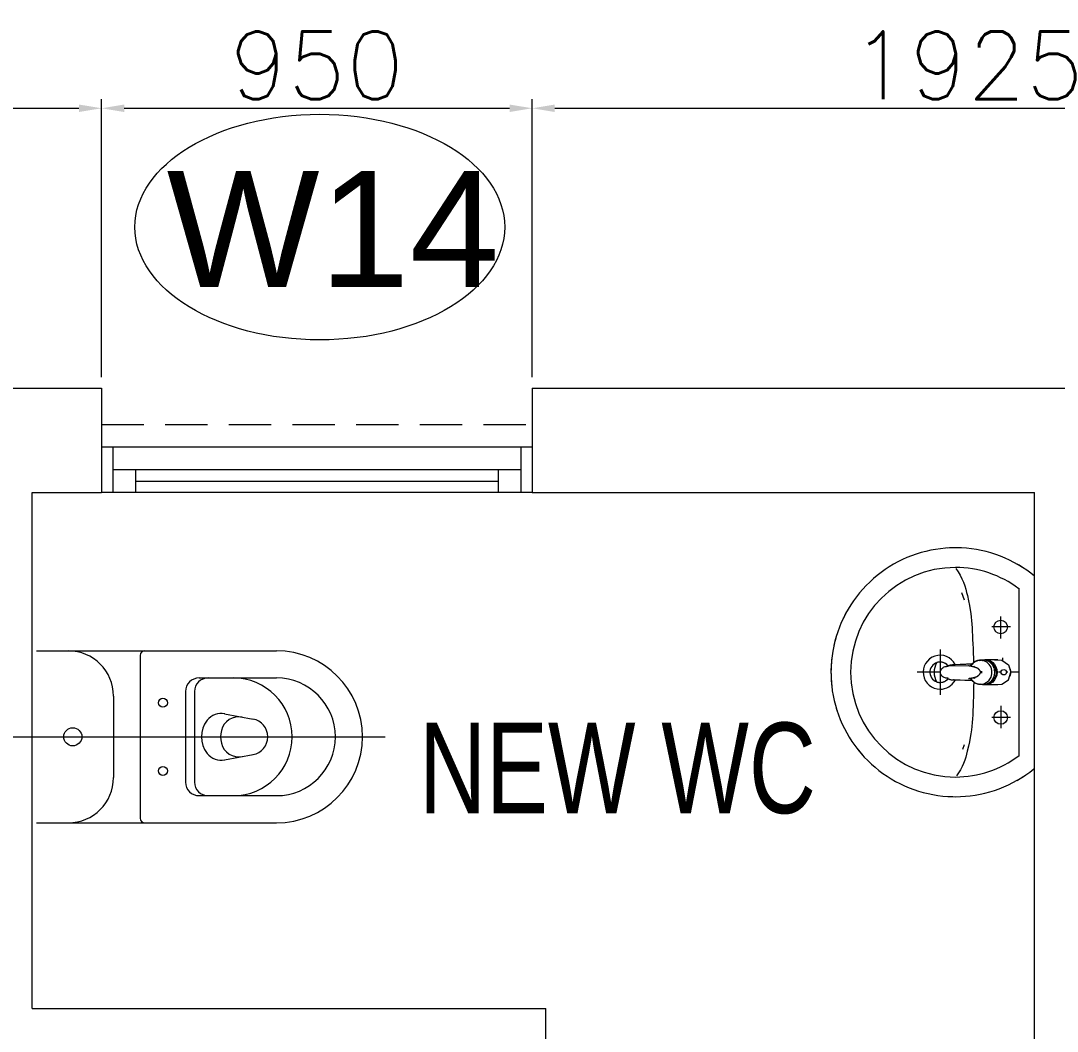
# Model space of a CAD drawing. Header units: millimetres. Extents: x -2143172 to 5255, y -610845 to 279739.
# Drawn here: x -1166169 to -1163879, y -574139 to -571906 of the extents above; entities that cross this region are included whole.
import ezdxf

# ---------------------------------------------------------------- set-up
doc = ezdxf.new("R2010")
doc.units = ezdxf.units.MM
doc.header["$LTSCALE"] = 30
doc.linetypes.add('HIDDEN2', pattern=[0.1875, 0.125, -0.0625])
doc.layers.get('0').update_dxf_attribs({"lineweight": 5})
doc.layers.get('Defpoints').update_dxf_attribs({"lineweight": 5})
for name, color, linetype, lineweight in [('72_EGR_BASE_TEXT', 7, 'Continuous', 5), ('Al Window tag', 5, 'Continuous', 5), ('Aluminum', 7, 'Continuous', 5), ('dims.', 152, 'Continuous', 5), ('LOADING', 163, 'Continuous', 5), ('P-SANR-FIXT', 6, 'Continuous', 18), ('P-SANR-FIXT-1', 6, 'Continuous', 13), ('Proj', 7, 'HIDDEN2', 5), ('SANIT', 250, 'Continuous', 5), ('Walls', 32, 'Continuous', 5)]:
    doc.layers.add(name, color=color, linetype=linetype, lineweight=lineweight)
doc.styles.add('SIMPLEX', font='SIMPLEX.shx', dxfattribs={"height": 150})
doc.styles.add('TTLB-A0-JeddahDP$0$swis721', font='swiss.ttf')
doc.styles.add('X3G_ENTITY_2587F5', font='swisscl.ttf', dxfattribs={"height": 200})
doc.dimstyles.new('Buk', dxfattribs={"dimtxt": 150, "dimasz": 50, "dimexe": 20, "dimexo": 25, "dimgap": 20, "dimtad": 1, "dimdec": 0, "dimrnd": 5, "dimdsep": 46, "dimtxsty": 'SIMPLEX', "dimcen": 0, "dimdle": 20, "dimclrd": 256, "dimclre": 256, "dimclrt": 256, "dimadec": 0, "dimazin": 0, "dimtfac": 0.0075, "dimtdec": 0, "dimtmove": 1, "dimatfit": 2, "dimldrblk": 'ARCHTICK', "dimfxl": 1, "dimtolj": 1, "dimtzin": 0, "dimlwd": -1, "dimlwe": -1, "dimarcsym": 0})

# ---------------------------------------------------------------- blocks, each defined once
blk = doc.blocks.new('*D226')
at = {"layer": 'Defpoints', "color": 0, "transparency": 16777216}
for p in [(-1165990.5, -572099.3), (-1165990.5, -572718.1), (-1167914, -572848.1)]:
    blk.add_point(p, dxfattribs=at)
at = {"layer": 'dims.', "linetype": 'Continuous', "transparency": 16777216}
for p, q in [((-1167914, -572823.1), (-1167914, -572079.3)), ((-1165990.5, -572693.1), (-1165990.5, -572079.3))]:
    blk.add_line(p, q, dxfattribs=at)
at = {"layer": 'dims.', "transparency": 16777216}
blk.add_line((-1167864, -572099.3), (-1166040.5, -572099.3), dxfattribs=at)
for points in [[(-1167864, -572091), (-1167864, -572107.6), (-1167914, -572099.3)], [(-1166040.5, -572091), (-1166040.5, -572107.6), (-1165990.5, -572099.3)]]:
    blk.add_solid(points, dxfattribs=at)
at = {"layer": 'dims.', "transparency": 16777216, "insert": (-1166952.3, -572004.3), "char_height": 150, "attachment_point": 5, "style": 'SIMPLEX'}
blk.add_mtext('\\A1;1925', dxfattribs=at)
blk = doc.blocks.new('_ArchTick')
at = {"color": 0, "linetype": 'ByBlock', "const_width": 0.15}
blk.add_lwpolyline([(-0.5, -0.5), (0.5, 0.5)], dxfattribs=at)
blk = doc.blocks.new('*D227')
at = {"layer": 'Defpoints', "color": 0, "transparency": 16777216}
for p in [(-1165039.1, -572099.3), (-1165990.5, -572718.1), (-1165039.1, -572718.1)]:
    blk.add_point(p, dxfattribs=at)
at = {"layer": 'dims.', "linetype": 'Continuous', "transparency": 16777216}
for p, q in [((-1165990.5, -572693.1), (-1165990.5, -572079.3)), ((-1165039.1, -572693.1), (-1165039.1, -572079.3))]:
    blk.add_line(p, q, dxfattribs=at)
at = {"layer": 'dims.', "transparency": 16777216}
blk.add_line((-1165940.5, -572099.3), (-1165089.1, -572099.3), dxfattribs=at)
for points in [[(-1165940.5, -572091), (-1165940.5, -572107.6), (-1165990.5, -572099.3)], [(-1165089.1, -572091), (-1165089.1, -572107.6), (-1165039.1, -572099.3)]]:
    blk.add_solid(points, dxfattribs=at)
at = {"layer": 'dims.', "transparency": 16777216, "insert": (-1165514.8, -572004.3), "char_height": 150, "attachment_point": 5, "style": 'SIMPLEX'}
blk.add_mtext('\\A1;950', dxfattribs=at)
blk = doc.blocks.new('*D228')
at = {"layer": 'Defpoints', "color": 0, "transparency": 16777216}
for p in [(-1163115.6, -572099.3), (-1165039.1, -572718.1), (-1163115.6, -572718.1)]:
    blk.add_point(p, dxfattribs=at)
at = {"layer": 'dims.', "linetype": 'Continuous', "transparency": 16777216}
for p, q in [((-1165039.1, -572693.1), (-1165039.1, -572079.3)), ((-1163115.6, -572693.1), (-1163115.6, -572079.3))]:
    blk.add_line(p, q, dxfattribs=at)
at = {"layer": 'dims.', "transparency": 16777216}
blk.add_line((-1164989.1, -572099.3), (-1163165.6, -572099.3), dxfattribs=at)
for points in [[(-1164989.1, -572091), (-1164989.1, -572107.6), (-1165039.1, -572099.3)], [(-1163165.6, -572091), (-1163165.6, -572107.6), (-1163115.6, -572099.3)]]:
    blk.add_solid(points, dxfattribs=at)
at = {"layer": 'dims.', "transparency": 16777216, "insert": (-1164077.4, -572004.3), "char_height": 150, "attachment_point": 5, "style": 'SIMPLEX'}
blk.add_mtext('\\A1;1925', dxfattribs=at)
blk = doc.blocks.new('A$C0C3303C6')
at = {"layer": 'Al Window tag'}
blk.add_ellipse((6.5, 436.3), major_axis=(408.6, 0), ratio=0.610025, dxfattribs=at)
at = {"layer": 'Al Window tag', "insert": (-331.7, 560.1, 0), "char_height": 256, "attachment_point": 1, "style": 'TTLB-A0-JeddahDP$0$swis721'}
blk.add_mtext_dynamic_manual_height_columns('W14', width=1569.457, gutter_width=9406.5, heights=[480.3], dxfattribs=at)
blk = doc.blocks.new('FP_138-161_A_00_GFL_-0_080_Einreichung_Grundrisse_100')
at = {"layer": 'P-SANR-FIXT'}
blk.add_line((-0.0044, -0.0019), (-0.0045, -0.0021), dxfattribs=at)
at = {"layer": 'P-SANR-FIXT', "flags": 128}
blk.add_lwpolyline([(-0.0057, -0.0037), (-0.0058, -0.0039), (-0.006, -0.004)], dxfattribs=at)
blk = doc.blocks.new('FP_139-161_A_00_GFL_-0_080_Einreichung_Grundrisse_100')
at = {"layer": 'P-SANR-FIXT'}
blk.add_line((0.0045, -0.0022), (0.0044, -0.002), dxfattribs=at)
at = {"layer": 'P-SANR-FIXT', "flags": 128}
blk.add_lwpolyline([(0.006, -0.004), (0.0059, -0.0039), (0.0057, -0.0038)], dxfattribs=at)
blk = doc.blocks.new('IS_Ceraplus_B8204_BIM_BG _1_ - B8204AA - CERAPLUS single lever basin mixer with pop-up waste-V137-161_A_00_GFL_-0_080_Einreichung_Grundrisse_100')
at = {"layer": 'P-SANR-FIXT-1'}
h = blk.add_hatch(dxfattribs=at)
h.set_pattern_fill('FP_26', color=256, style=0, pattern_type=2)
h.set_pattern_definition([(225, (0.009, 0), (0.010607, -0.010607), []), (315, (0.009, 0), (0.010607, 0.010607), [])])
h.paths.add_polyline_path([(0.0056, -0.002), (0.0058, -0.0024), (0.0058, -0.0021)])
h.paths.add_polyline_path([(0.007, -0.0039), (0.0088, -0.0045), (0.0084, -0.0043)])
at = {"layer": 'LOADING'}
for p, q in [((-0.028, 0), (-0.028, -0.0281)), ((0.028, -0.0281), (0.028, 0)), ((-0.0274, -0.0337), (-0.0271, -0.0392)), ((-0.0262, -0.0282), (-0.0263, -0.0287)), ((0.0263, -0.0287), (0.0262, -0.0282)), ((0.0262, -0.0293), (0.0263, -0.0287)), ((0.0271, -0.0392), (0.0274, -0.0337)), ((-0.0137, -0.0512), (-0.0129, -0.0517)), ((0.0124, -0.052), (0.0133, -0.0515)), ((0.014, -0.0647), (0.0133, -0.1077)), ((0.0185, -0.0618), (0.019, -0.0539)), ((0.019, -0.0539), (0.0188, -0.0561))]:
    blk.add_line(p, q, dxfattribs=at)
at = {"layer": 'LOADING', "flags": 128}
for points in [[(-0.0272, -0.0069), (-0.0266, 0.009), (-0.0165, 0.0236), (0, 0.0291)], [(0.0272, -0.0069), (0.0266, 0.009), (0.0165, 0.0236), (0, 0.0291)], [(-0.0176, -0.0568), (-0.0224, -0.0513), (-0.0254, -0.0448), (-0.0264, -0.0376), (-0.0253, -0.0305), (-0.0222, -0.024), (-0.0172, -0.0186), (-0.0109, -0.0147), (-0.0037, -0.0127), (0.0037, -0.0127), (0.0109, -0.0147), (0.0172, -0.0186), (0.0222, -0.024), (0.0253, -0.0305), (0.0264, -0.0376), (0.0254, -0.0448), (0.0224, -0.0513), (0.0176, -0.0568)], [(-0.0271, -0.0393), (-0.027, -0.0403), (-0.0269, -0.0414), (-0.0267, -0.0424), (-0.0265, -0.0434), (-0.0262, -0.0444), (-0.0259, -0.0454), (-0.0255, -0.0464), (-0.0252, -0.0474), (-0.0247, -0.0484), (-0.0243, -0.0493), (-0.0238, -0.0502), (-0.0232, -0.0511), (-0.0226, -0.052), (-0.022, -0.0529), (-0.0214, -0.0537), (-0.0207, -0.0545), (-0.0199, -0.0553), (-0.0192, -0.0561), (-0.0184, -0.0568), (-0.0176, -0.0575), (-0.0173, -0.0577)], [(0.0173, -0.0577), (0.0181, -0.057), (0.0189, -0.0563), (0.0197, -0.0556), (0.0204, -0.0548), (0.0211, -0.054), (0.0218, -0.0532), (0.0224, -0.0523), (0.023, -0.0514), (0.0236, -0.0505), (0.0241, -0.0496), (0.0246, -0.0487), (0.025, -0.0477), (0.0254, -0.0467), (0.0258, -0.0458), (0.0261, -0.0448), (0.0264, -0.0437), (0.0266, -0.0427), (0.0268, -0.0417), (0.027, -0.0407), (0.0271, -0.0396), (0.0271, -0.0393)], [(-0.019, -0.0539), (-0.0185, -0.0615), (-0.0185, -0.0618)], [(-0.0162, -0.0579), (-0.0156, -0.058), (-0.0151, -0.0581), (-0.0146, -0.0583), (-0.0142, -0.0586), (-0.0139, -0.0588), (-0.0138, -0.0591)], [(-0.0138, -0.0591), (-0.0139, -0.0612), (-0.014, -0.0633)], [(0.0138, -0.0591), (0.0139, -0.0588), (0.0142, -0.0586), (0.0146, -0.0583), (0.0151, -0.0581), (0.0156, -0.058), (0.0162, -0.0579)], [(0.014, -0.0633), (0.0139, -0.0612), (0.0138, -0.0591)], [(0.0171, -0.0578), (0.0174, -0.0575), (0.0176, -0.0568)], [(0.0184, -0.0651), (0.0184, -0.0652), (0.0184, -0.0652), (0.0184, -0.0652), (0.0184, -0.0654), (0.0184, -0.0655)], [(-0.0181, -0.0728), (-0.0177, -0.083), (-0.0172, -0.0938)], [(0.0172, -0.0938), (0.0177, -0.083), (0.0181, -0.0728)], [(-0.0129, -0.1142), (-0.0124, -0.1161), (-0.0118, -0.1179), (-0.0109, -0.1197), (-0.0098, -0.1214), (-0.0084, -0.123), (-0.0067, -0.1244), (-0.0047, -0.1255), (-0.0025, -0.1263), (0, -0.1266)], [(0, -0.1266), (0.0025, -0.1263), (0.0047, -0.1255), (0.0067, -0.1244), (0.0084, -0.123), (0.0098, -0.1214), (0.0109, -0.1197), (0.0118, -0.1179), (0.0124, -0.1161), (0.0129, -0.1142)]]:
    blk.add_lwpolyline(points, dxfattribs=at)
at = {"layer": 'LOADING'}
for centre, radius, start, end in [((0, 0.0135), 0.00603, 0, 180), ((0, 0.0135), 0.00603, 180, 0), ((-0.009, 0), 0.005, 300, 315), ((0.009, 0), 0.005, 225, 240)]:
    blk.add_arc(centre, radius, start, end, dxfattribs=at)
for centre, major_axis, start_param, end_param in [((0, -0.0281), (-0.028, 0), 4.712389, 6.47291), ((0, -0.0287), (0.0267, 0), 1.570796, 3.036556), ((0, -0.0287), (0.0263, 0), 2.625648, 2.791756), ((0, -0.0287), (-0.0263, 0), 4.712389, 5.759587), ((0, -0.0281), (0.028, 0), 6.093357, 7.853982), ((0, -0.0287), (0.0267, 0), 0.105099, 1.570796), ((0, -0.0287), (0.0262, 0), 0.523599, 1.570796), ((0, -0.0287), (0.0262, 0), 0.349919, 0.515945), ((0, -0.0321), (0.0275, 0), 3.141823, 3.202701), ((0, -0.0321), (0.0275, 0), 3.239313, 3.439417), ((0, -0.0281), (0.028, 0), 3.371221, 3.483334), ((0, -0.0287), (0.0267, 0), 6.059374, 6.108652), ((0, -0.0321), (0.0275, 0), 5.985527, 6.185455), ((0, -0.0281), (0.028, 0), 5.94107, 6.05344), ((0, -0.0321), (0.0275, 0), 6.222066, 6.282955), ((0, -0.0312), (0.0248, 0), 4.111947, 4.191073), ((0, -0.0281), (0.028, 0), 4.202431, 4.259552), ((0, -0.0287), (0.0263, 0), 4.169225, 4.2325), ((0, -0.0281), (0.028, 0), 5.172057, 5.222265)]:
    blk.add_ellipse(centre, major_axis=major_axis, ratio=0.961262, start_param=start_param, end_param=end_param, dxfattribs=at)
for points, knots in [([(-0.0215, -0.0162), (-0.0216, -0.0163), (-0.0219, -0.0167), (-0.0227, -0.0177), (-0.0238, -0.0192), (-0.0249, -0.0211), (-0.0258, -0.0231), (-0.0266, -0.0253), (-0.0273, -0.0282), (-0.0275, -0.0305), (-0.0275, -0.0321)], [0.7859035, 0.7859035, 0.7859035, 0.7859035, 0.7916667, 0.8055556, 0.8333333, 0.8611111, 0.8888889, 0.9166667, 0.9444444, 1, 1, 1, 1]), ([(0.021, -0.0157), (0.0208, -0.0154), (0.0203, -0.0149), (0.0192, -0.0139), (0.0177, -0.0127), (0.0161, -0.0117), (0.0148, -0.0109), (0.0138, -0.0104), (0.0127, -0.0099), (0.0113, -0.0093), (0.0087, -0.0084), (0.0048, -0.0075), (0, -0.0071), (-0.0048, -0.0075), (-0.0087, -0.0084), (-0.0113, -0.0093), (-0.0127, -0.0099), (-0.0138, -0.0104), (-0.0148, -0.0109), (-0.0161, -0.0117), (-0.0177, -0.0127), (-0.0191, -0.0139), (-0.0202, -0.0149), (-0.0208, -0.0154), (-0.021, -0.0157)], [0.2222222, 0.2222222, 0.2222222, 0.2222222, 0.2361111, 0.25, 0.2777778, 0.3055556, 0.3194444, 0.3333333, 0.3472222, 0.3611111, 0.3888889, 0.4444444, 0.5, 0.5555556, 0.6111111, 0.6388889, 0.6527778, 0.6666667, 0.6805556, 0.6944444, 0.7222222, 0.75, 0.7638889, 0.7777778, 0.7777778, 0.7777778, 0.7777778]), ([(0.0275, -0.0321), (0.0275, -0.0305), (0.0273, -0.0282), (0.0266, -0.0253), (0.0258, -0.0231), (0.0249, -0.0211), (0.0238, -0.0192), (0.0227, -0.0177), (0.0219, -0.0167), (0.0216, -0.0163), (0.0215, -0.0162)], [0, 0, 0, 0, 0.0555556, 0.0833333, 0.1111111, 0.1388889, 0.1666667, 0.1944444, 0.2083333, 0.2142181, 0.2142181, 0.2142181, 0.2142181]), ([(0, -0.0378), (-0.0005, -0.038), (-0.0012, -0.0384), (-0.0021, -0.0389), (-0.0028, -0.0393), (-0.0035, -0.0397), (-0.0042, -0.04), (-0.0049, -0.0405), (-0.0055, -0.0409), (-0.0061, -0.0414), (-0.0067, -0.0419), (-0.0072, -0.0424), (-0.0078, -0.0429), (-0.0083, -0.0435), (-0.0088, -0.0441), (-0.0092, -0.0446), (-0.0096, -0.0452), (-0.01, -0.0459), (-0.0103, -0.0466), (-0.0105, -0.0472), (-0.0107, -0.0477), (-0.0108, -0.0481), (-0.0109, -0.0484), (-0.0111, -0.0489), (-0.0114, -0.0497), (-0.0118, -0.0509), (-0.0122, -0.0521), (-0.0124, -0.053), (-0.0126, -0.0537), (-0.0128, -0.0544), (-0.0129, -0.0552), (-0.0131, -0.0559), (-0.0132, -0.0566), (-0.0134, -0.0572), (-0.0136, -0.0581), (-0.0137, -0.0587), (-0.0138, -0.0591)], [0, 0, 0, 0, 0.055556, 0.083333, 0.111111, 0.138889, 0.166667, 0.194444, 0.222222, 0.25, 0.277778, 0.305556, 0.333333, 0.361111, 0.388889, 0.416667, 0.444444, 0.472222, 0.5, 0.527778, 0.541667, 0.555556, 0.569444, 0.583333, 0.611111, 0.666667, 0.722222, 0.75, 0.777778, 0.805556, 0.833333, 0.861111, 0.888889, 0.916667, 0.944444, 1, 1, 1, 1]), ([(0, -0.0357), (-0.0006, -0.0357), (-0.0013, -0.0357), (-0.002, -0.0357), (-0.0022, -0.0357)], [0, 0, 0, 0, 0.1, 0.1298359, 0.1298359, 0.1298359, 0.1298359]), ([(0.0022, -0.0357), (0.002, -0.0357), (0.0013, -0.0357), (0.0006, -0.0357), (0, -0.0357)], [0.8701578, 0.8701578, 0.8701578, 0.8701578, 0.9, 1, 1, 1, 1]), ([(0.0138, -0.0591), (0.0137, -0.0587), (0.0136, -0.0581), (0.0134, -0.0572), (0.0132, -0.0566), (0.0131, -0.0559), (0.0129, -0.0552), (0.0128, -0.0544), (0.0126, -0.0537), (0.0124, -0.053), (0.0122, -0.0521), (0.0118, -0.0509), (0.0114, -0.0497), (0.0111, -0.0489), (0.0109, -0.0484), (0.0108, -0.0481), (0.0107, -0.0477), (0.0105, -0.0472), (0.0103, -0.0466), (0.01, -0.0459), (0.0096, -0.0452), (0.0092, -0.0446), (0.0088, -0.0441), (0.0083, -0.0435), (0.0078, -0.0429), (0.0072, -0.0424), (0.0067, -0.0419), (0.0061, -0.0414), (0.0055, -0.0409), (0.0049, -0.0405), (0.0042, -0.04), (0.0035, -0.0397), (0.0028, -0.0393), (0.0021, -0.0389), (0.0012, -0.0384), (0.0005, -0.038), (0, -0.0378)], [0, 0, 0, 0, 0.055556, 0.083333, 0.111111, 0.138889, 0.166667, 0.194444, 0.222222, 0.25, 0.277778, 0.333333, 0.388889, 0.416667, 0.430556, 0.444444, 0.458333, 0.472222, 0.5, 0.527778, 0.555556, 0.583333, 0.611111, 0.638889, 0.666667, 0.694444, 0.722222, 0.75, 0.777778, 0.805556, 0.833333, 0.861111, 0.888889, 0.916667, 0.944444, 1, 1, 1, 1]), ([(-0.0188, -0.0538), (-0.0188, -0.0547), (-0.0186, -0.0582), (-0.0185, -0.0619), (-0.0184, -0.0646)], [0.6724021, 0.6724021, 0.6724021, 0.6724021, 0.75, 1, 1, 1, 1]), ([(-0.0162, -0.0579), (-0.0162, -0.0578), (-0.0163, -0.0578), (-0.0165, -0.0577), (-0.0166, -0.0575), (-0.0167, -0.0574), (-0.0169, -0.0573), (-0.017, -0.0572), (-0.0172, -0.0571), (-0.0173, -0.057), (-0.0175, -0.0569), (-0.0176, -0.0568)], [0, 0, 0, 0, 0.1, 0.2, 0.3, 0.4, 0.5, 0.6, 0.7, 0.8, 1, 1, 1, 1]), ([(-0.0148, -0.0587), (-0.015, -0.0586), (-0.0159, -0.0583), (-0.0167, -0.058), (-0.0172, -0.0578)], [0.8, 0.8, 0.8, 0.8, 0.85, 1, 1, 1, 1]), ([(0.0141, -0.0613), (0.0141, -0.0611), (0.0143, -0.0608), (0.0145, -0.0604), (0.0148, -0.06), (0.0151, -0.0596), (0.0153, -0.0594), (0.0155, -0.0592), (0.0156, -0.059), (0.0158, -0.0588), (0.016, -0.0587), (0.0163, -0.0585), (0.0165, -0.0583), (0.0166, -0.0582)], [0.3333333, 0.3333333, 0.3333333, 0.3333333, 0.4166667, 0.5, 0.5833333, 0.6666667, 0.7083333, 0.75, 0.7916667, 0.8333333, 0.875, 0.9166667, 1, 1, 1, 1]), ([(0.0176, -0.0568), (0.0175, -0.0569), (0.0173, -0.057), (0.0172, -0.0571), (0.017, -0.0572), (0.0169, -0.0573), (0.0167, -0.0574), (0.0166, -0.0575), (0.0165, -0.0577), (0.0163, -0.0578), (0.0162, -0.0578), (0.0162, -0.0579)], [0, 0, 0, 0, 0.2, 0.3, 0.4, 0.5, 0.6, 0.7, 0.8, 0.9, 1, 1, 1, 1]), ([(0.0184, -0.0646), (0.0185, -0.0619), (0.0186, -0.0582), (0.0188, -0.0547), (0.0188, -0.0538)], [0, 0, 0, 0, 0.25, 0.3275586, 0.3275586, 0.3275586, 0.3275586]), ([(-0.0131, -0.1116), (-0.0132, -0.1115), (-0.0135, -0.1109), (-0.0141, -0.1099), (-0.0147, -0.1086), (-0.0153, -0.1072), (-0.0159, -0.1053), (-0.0167, -0.1021), (-0.0171, -0.0992), (-0.0171, -0.0973)], [0.4856715, 0.4856715, 0.4856715, 0.4856715, 0.5, 0.55, 0.6, 0.65, 0.7, 0.8, 1, 1, 1, 1]), ([(-0.0132, -0.1091), (-0.0132, -0.1096), (-0.0132, -0.1103), (-0.0132, -0.1111), (-0.0132, -0.1115), (-0.0132, -0.1118), (-0.0131, -0.1122), (-0.0131, -0.1125), (-0.0131, -0.1128), (-0.0131, -0.1131), (-0.013, -0.1134), (-0.013, -0.1138), (-0.0129, -0.1141), (-0.0129, -0.1142)], [0.2, 0.2, 0.2, 0.2, 0.4, 0.5, 0.55, 0.6, 0.65, 0.7, 0.75, 0.8, 0.85, 0.9, 1, 1, 1, 1]), ([(0.0129, -0.1142), (0.0129, -0.1141), (0.013, -0.1138), (0.013, -0.1134), (0.0131, -0.1131), (0.0131, -0.1128), (0.0131, -0.1125), (0.0131, -0.1122), (0.0132, -0.1118), (0.0132, -0.1115), (0.0132, -0.1111), (0.0132, -0.1103), (0.0132, -0.1096), (0.0132, -0.1091)], [0, 0, 0, 0, 0.1, 0.15, 0.2, 0.25, 0.3, 0.35, 0.4, 0.45, 0.5, 0.6, 0.8, 0.8, 0.8, 0.8]), ([(0.0131, -0.1116), (0.0133, -0.1113), (0.0137, -0.1106), (0.0142, -0.1096), (0.0147, -0.1084), (0.0153, -0.1072), (0.0159, -0.1053), (0.0167, -0.1021), (0.0171, -0.0992), (0.0171, -0.0973)], [-0.5143371, -0.5143371, -0.5143371, -0.5143371, -0.475, -0.4375, -0.4, -0.35, -0.3, -0.2, 0, 0, 0, 0])]:
    blk.add_open_spline(points, degree=3, knots=knots, dxfattribs=at)
for points in [[(-0.0184, -0.0646), (-0.0183, -0.0659), (-0.0182, -0.0684), (-0.0181, -0.0709), (-0.0181, -0.0721)], [(-0.0172, -0.0578), (-0.0171, -0.0578), (-0.0169, -0.058), (-0.0167, -0.0581), (-0.0166, -0.0582)], [(-0.0162, -0.0579), (-0.0162, -0.0579), (-0.0164, -0.0581), (-0.0165, -0.0582), (-0.0166, -0.0583), (-0.0166, -0.0582), (-0.0166, -0.0582)], [(-0.0166, -0.0582), (-0.0163, -0.0585), (-0.0156, -0.059), (-0.0148, -0.0599), (-0.0142, -0.0609), (-0.0139, -0.0617), (-0.0138, -0.0621)], [(-0.014, -0.0633), (-0.014, -0.0633), (-0.014, -0.0633), (-0.014, -0.0633)], [(-0.014, -0.0646), (-0.014, -0.0644), (-0.014, -0.064), (-0.014, -0.0635), (-0.014, -0.0633)], [(0.014, -0.0633), (0.014, -0.0633), (0.014, -0.0633), (0.014, -0.0633)], [(0.014, -0.0633), (0.014, -0.0635), (0.014, -0.064), (0.014, -0.0644), (0.014, -0.0647)], [(0.0172, -0.0578), (0.0168, -0.0579), (0.0158, -0.0583), (0.0147, -0.0587), (0.0141, -0.059)], [(0.0166, -0.0582), (0.0166, -0.0582), (0.0166, -0.0583), (0.0165, -0.0582), (0.0164, -0.0581), (0.0162, -0.0579), (0.0162, -0.0579)], [(0.0166, -0.0582), (0.0167, -0.0582), (0.0168, -0.0581), (0.0169, -0.058), (0.0169, -0.058)], [(0.0169, -0.058), (0.017, -0.0579), (0.0171, -0.0579), (0.0171, -0.0578)], [(0.0181, -0.0721), (0.0181, -0.0709), (0.0182, -0.0684), (0.0183, -0.0659), (0.0184, -0.0646)], [(-0.0172, -0.0938), (-0.0172, -0.0944), (-0.0172, -0.0956), (-0.0171, -0.0967), (-0.0171, -0.0973)], [(0.0171, -0.0973), (0.0171, -0.0967), (0.0172, -0.0956), (0.0172, -0.0944), (0.0172, -0.0938)]]:
    blk.add_open_spline(points, degree=3, dxfattribs=at)
for name in ['FP_138-161_A_00_GFL_-0_080_Einreichung_Grundrisse_100', 'FP_139-161_A_00_GFL_-0_080_Einreichung_Grundrisse_100']:
    blk.add_blockref(name, (0, 0), dxfattribs=at)

msp = doc.modelspace()

# ---------------------------------------------------------------- linework, layer by layer
at = {"layer": 'Aluminum'}
for p, q in [((-1165039.1, -572848.1, 0.1), (-1165990.5, -572848.1, 0.1)), ((-1165965.5, -572848.1, 0.1), (-1165965.5, -572948.1, 0.1)), ((-1165064.1, -572848.1, 0.1), (-1165064.1, -572948.1, 0.1)), ((-1165064.1, -572898.1, 0.1), (-1165965.5, -572898.1, 0.1)), ((-1165915.5, -572898.1, 0.1), (-1165915.5, -572948.1, 0.1)), ((-1165114.1, -572898.1, 0.1), (-1165114.1, -572948.1, 0.1)), ((-1165915.5, -572923.1, 0.1), (-1165114.1, -572923.1, 0.1)), ((-1165039.1, -572948.1, 0.1), (-1165990.5, -572948.1, 0.1))]:
    msp.add_line(p, q, dxfattribs=at)
at = {"layer": 'LOADING'}
for p, q in [((-1163929, -573552.8, 0.1), (-1163929, -573137.9, 0.1)), ((-1164090.3, -573169.1, 0.1), (-1164084.8, -573185.6, 0.1)), ((-1163964.1, -573159.8, 0.1), (-1163964.1, -573530.9, 0.1)), ((-1164004, -573271, 0.1), (-1164004, -573222, 0.1)), ((-1163982, -573245.4, 0.1), (-1164023.8, -573245.4, 0.1)), ((-1164137.9, -573295.4, 0.1), (-1164137.9, -573395.4, 0.1)), ((-1163999, -573319.5, 0.1), (-1163999, -573313.9, 0.1)), ((-1164137.2, -573345.4, 0.1), (-1164188.9, -573345.4, 0.1)), ((-1164011.8, -573345.4, 0.1), (-1164014.1, -573345.4, 0.1)), ((-1164003.1, -573345.4, 0.1), (-1164008.6, -573345.4, 0.1)), ((-1163988.5, -573345.4, 0.1), (-1163991.2, -573345.4, 0.1)), ((-1163964.1, -573345.4, 0.1), (-1163981.7, -573345.4, 0.1)), ((-1163999, -573371.3, 0.1), (-1163999, -573370.2, 0.1)), ((-1164004, -573419.8, 0.1), (-1164004, -573468.8, 0.1)), ((-1163982, -573445.4, 0.1), (-1164023.8, -573445.4, 0.1)), ((-1164085, -573505.8, 0.1), (-1164088.4, -573516.1, 0.1))]:
    msp.add_line(p, q, dxfattribs=at)
at = {"layer": 'LOADING', "elevation": 0.1, "flags": 128}
for points in [[(-1164104, -573070.4), (-1164115, -573070.6), (-1164126, -573071.3), (-1164137, -573072.4), (-1164147.8, -573073.9), (-1164158.7, -573075.9), (-1164169.4, -573078.3), (-1164180, -573081.1), (-1164190.5, -573084.3), (-1164200.9, -573088), (-1164211.1, -573092.1), (-1164221.2, -573096.6), (-1164231, -573101.5), (-1164240.7, -573106.7), (-1164250.1, -573112.4), (-1164259.3, -573118.4), (-1164268.3, -573124.8), (-1164276.9, -573131.6), (-1164285.4, -573138.6), (-1164293.5, -573146.1), (-1164301.3, -573153.8), (-1164308.8, -573161.8), (-1164316, -573170.2), (-1164322.8, -573178.8), (-1164329.3, -573187.7), (-1164335.4, -573196.8), (-1164341.2, -573206.2), (-1164346.6, -573215.8), (-1164351.6, -573225.6), (-1164356.2, -573235.6), (-1164360.3, -573245.7), (-1164364.1, -573256.1), (-1164367.5, -573266.5), (-1164370.4, -573277.1), (-1164372.9, -573287.8), (-1164375, -573298.6), (-1164376.7, -573309.5), (-1164377.9, -573320.4), (-1164378.7, -573331.4), (-1164379, -573342.4), (-1164378.9, -573353.4), (-1164378.4, -573364.4), (-1164377.4, -573375.4), (-1164376, -573386.3), (-1164374.1, -573397.1), (-1164371.8, -573407.9), (-1164369.1, -573418.5), (-1164366, -573429.1), (-1164362.4, -573439.5), (-1164358.5, -573449.7), (-1164354.1, -573459.8), (-1164349.3, -573469.7), (-1164344.1, -573479.4), (-1164338.6, -573488.9), (-1164332.7, -573498.2), (-1164326.4, -573507.2), (-1164319.7, -573516), (-1164312.7, -573524.5), (-1164305.4, -573532.7), (-1164297.7, -573540.6), (-1164289.8, -573548.2), (-1164281.5, -573555.4), (-1164273, -573562.4), (-1164264.2, -573568.9), (-1164255.1, -573575.2), (-1164245.8, -573581), (-1164236.3, -573586.5), (-1164226.5, -573591.6), (-1164216.6, -573596.3), (-1164206.4, -573600.6), (-1164196.2, -573604.5), (-1164185.7, -573608), (-1164175.2, -573611), (-1164164.5, -573613.7), (-1164153.7, -573615.9), (-1164142.8, -573617.6), (-1164131.9, -573619), (-1164121, -573619.9), (-1164110, -573620.3), (-1164104, -573620.4)], [(-1163929, -573133.3), (-1163937.7, -573126.4), (-1163946.5, -573119.9), (-1163955.7, -573113.8), (-1163965.1, -573108.1), (-1163974.7, -573102.7), (-1163984.5, -573097.7), (-1163994.5, -573093.2), (-1164004.6, -573089), (-1164015, -573085.2), (-1164025.5, -573081.8), (-1164036.1, -573078.9), (-1164046.8, -573076.4), (-1164057.6, -573074.3), (-1164068.4, -573072.7), (-1164079.4, -573071.5), (-1164090.3, -573070.7), (-1164101.3, -573070.4), (-1164104, -573070.4)], [(-1164104, -573620.4), (-1164093, -573620.2), (-1164082.1, -573619.5), (-1164071.1, -573618.4), (-1164060.2, -573616.9), (-1164049.4, -573614.9), (-1164038.7, -573612.5), (-1164028, -573609.7), (-1164017.5, -573606.4), (-1164007.2, -573602.8), (-1163996.9, -573598.7), (-1163986.9, -573594.2), (-1163977, -573589.3), (-1163967.4, -573584), (-1163958, -573578.4), (-1163948.8, -573572.4), (-1163939.8, -573566), (-1163931.1, -573559.2), (-1163929, -573557.5)]]:
    msp.add_lwpolyline(points, dxfattribs=at)
at = {"layer": 'LOADING'}
for centre in [(-1164004, -573245.4, 0.1), (-1164004, -573445.4, 0.1)]:
    msp.add_circle(centre, 15, dxfattribs=at)
for centre, radius, start, end in [((-1164104, -573345.4, 0.1), 275, 90, 93.6225), ((-1164104, -573345.4, 0.1), 231.5, 90, 270), ((-1164104, -573345.4, 0.1), 231.5, 52.8209, 90), ((-1164104, -573345.4, 0.1), 275, 55.9324, 60.3591), ((-1164104, -573345.4, 0.1), 275, 150, 155.6589), ((-1164104, -573345.4, 0.1), 275, 162, 167.5535), ((-1164104, -573345.4, 0.1), 275, 174, 186), ((-1164137.9, -573345.4, 0.1), 37.5, 27.1305, 270), ((-1164137.9, -573345.4, 0.1), 22.5, 39.5025, 270), ((-1164104, -573345.4, 0.1), 47, 153.4433, 206.5567), ((-1164137.9, -573345.4, 0.1), 22.5, 107.0466, 111.508), ((-1164137.9, -573345.4, 0.1), 22.5, 90, 103.3417), ((-1164137.9, -573345.4, 0.1), 22.5, 66.725, 72.0134), ((-1164137.9, -573345.4, 0.1), 22.5, 48.0808, 53.3939), ((-1163999, -573345.4, 0.1), 17.5, 161.9463, 168.2346), ((-1163999, -573345.4, 0.1), 17.5, 324.0899, 35.9101), ((-1163999, -573345.4, 0.1), 17.5, 338.869, 353.8798), ((-1164137.9, -573345.4, 0.1), 22.5, 248.492, 252.9534), ((-1164137.9, -573345.4, 0.1), 22.5, 256.6583, 270), ((-1164137.9, -573345.4, 0.1), 22.5, 270, 321.4286), ((-1164137.9, -573345.4, 0.1), 37.5, 270, 331.4146), ((-1164137.9, -573345.4, 0.1), 22.5, 287.9887, 293.276), ((-1164137.9, -573345.4, 0.1), 22.5, 306.616, 311.9265), ((-1164104, -573345.4, 0.1), 275, 192.9241, 198), ((-1164104, -573345.4, 0.1), 275, 217.6689, 222), ((-1164104, -573345.4, 0.1), 231.5, 270, 307.1791), ((-1164104, -573345.4, 0.1), 275, 299.6409, 304.0676)]:
    msp.add_arc(centre, radius, start, end, dxfattribs=at)
for points, knots in [([(-1164103.1, -573116, 0.1), (-1164088.1, -573135.1, 0.1), (-1164070.1, -573202.3, 0.1), (-1164067.7, -573237, 0.1), (-1164064.8, -573295.7, 0.1), (-1164064.1, -573324.8, 0.1)], [0.0392191, 0.0392191, 0.0392191, 0.0392191, 0.1715289, 0.4228457, 0.6475389, 0.6475389, 0.6475389, 0.6475389]), ([(-1164120.4, -573331.3, 0.1), (-1164122.1, -573329.1, 0.1), (-1164127.3, -573324.7, 0.1), (-1164134, -573322.9, 0.1), (-1164137.9, -573322.9, 0.1)], [0.7144203, 0.7144203, 0.7144203, 0.7144203, 0.8333333, 1, 1, 1, 1]), ([(-1163981.9, -573341.7, 0.1), (-1163982.1, -573340.8, 0.1), (-1163982.7, -573339, 0.1), (-1163983.5, -573337.2, 0.1), (-1163984, -573336.3, 0.1)], [0.5653198, 0.5653198, 0.5653198, 0.5653198, 0.6111111, 0.6666667, 0.6666667, 0.6666667, 0.6666667]), ([(-1163984, -573354.4, 0.1), (-1163983.8, -573354, 0.1), (-1163983.3, -573353.1, 0.1), (-1163982.5, -573351.3, 0.1), (-1163982.1, -573350, 0.1), (-1163981.9, -573349.1, 0.1)], [0.3333333, 0.3333333, 0.3333333, 0.3333333, 0.3611111, 0.3888889, 0.4346482, 0.4346482, 0.4346482, 0.4346482]), ([(-1164137.9, -573367.9, 0.1), (-1164135.3, -573367.9, 0.1), (-1164130.1, -573367, 0.1), (-1164124.2, -573363.6, 0.1), (-1164121.3, -573360.6, 0.1), (-1164120.4, -573359.4, 0.1)], [0, 0, 0, 0, 0.1111111, 0.2222222, 0.285568, 0.285568, 0.285568, 0.285568]), ([(-1164063.7, -573366.3, 0.1), (-1164063.9, -573396.6, 0.1), (-1164066.1, -573456.7, 0.1), (-1164071.3, -573496.8, 0.1), (-1164087.5, -573556.9, 0.1), (-1164102, -573574.6, 0.1)], [0.7533082, 0.7533082, 0.7533082, 0.7533082, 0.9865548, 1.235629, 1.3638988, 1.3638988, 1.3638988, 1.3638988])]:
    msp.add_open_spline(points, degree=3, knots=knots, dxfattribs=at)
for points in [[(-1163964.1, -573160.2, 0.1), (-1163964.1, -573160.1, 0.1), (-1163964.1, -573159.9, 0.1), (-1163964.1, -573159.8, 0.1)], [(-1164137.9, -573322.9, 0.1), (-1164139.3, -573322.9, 0.1), (-1164142.1, -573323.1, 0.1), (-1164144.7, -573323.9, 0.1), (-1164146, -573324.4, 0.1)], [(-1163981.6, -573344.5, 0.1), (-1163981.6, -573344.1, 0.1), (-1163981.6, -573343.6, 0.1), (-1163981.7, -573343.2, 0.1)], [(-1163981.7, -573347.6, 0.1), (-1163981.6, -573347.1, 0.1), (-1163981.6, -573346.7, 0.1), (-1163981.6, -573346.2, 0.1)], [(-1164146, -573366.4, 0.1), (-1164144.7, -573366.9, 0.1), (-1164142.1, -573367.6, 0.1), (-1164139.3, -573367.9, 0.1), (-1164137.9, -573367.9, 0.1)], [(-1163964.1, -573530.9, 0.1), (-1163964.1, -573530.8, 0.1), (-1163964.1, -573530.7, 0.1), (-1163964.1, -573530.6, 0.1)]]:
    msp.add_open_spline(points, degree=3, dxfattribs=at)
at = {"layer": 'Proj', "linetype": 'HIDDEN2', "ltscale": 25}
msp.add_line((-1165990.5, -572798.1, 0.1), (-1165039.1, -572798.1, 0.1), dxfattribs=at)
at = {"layer": 'SANIT'}
for p, q in [((-1166134, -573298.1, 0.1), (-1165604, -573298.1, 0.1)), ((-1165905, -573308.1, 0.1), (-1165905, -573668.1, 0.1)), ((-1165775, -573358.1, 0.1), (-1165604, -573358.1, 0.1)), ((-1165964, -573398.1, 0.1), (-1165964, -573578.1, 0.1)), ((-1165805, -573388.1, 0.1), (-1165805, -573588.1, 0.1)), ((-1165785, -573388.1, 0.1), (-1165785, -573588.1, 0.1)), ((-1165718.5, -573437.1, 0.1), (-1165655.9, -573448.8, 0.1)), ((-1166194, -573488.1, 0.1), (-1165364, -573488.1, 0.1)), ((-1165718.5, -573539.1, 0.1), (-1165655.9, -573527.4, 0.1)), ((-1165775, -573618.1, 0.1), (-1165604, -573618.1, 0.1)), ((-1166134, -573678.1, 0.1), (-1165604, -573678.1, 0.1))]:
    msp.add_line(p, q, dxfattribs=at)
for centre, radius in [((-1165855, -573412.9, 0.1), 10), ((-1166054, -573488.1, 0.1), 20), ((-1165855, -573563.4, 0.1), 10)]:
    msp.add_circle(centre, radius, dxfattribs=at)
for centre, radius, start, end in [((-1166064, -573398.1, 0.1), 100, 0, 90), ((-1165895, -573308.1, 0.1), 10, 90, 180), ((-1165604, -573488.1, 0.1), 190, 270, 90), ((-1165775, -573388.1, 0.1), 30, 90, 180), ((-1165755, -573388.1, 0.1), 30, 90, 180), ((-1165699.4, -573488.1, 0.1), 130, 270, 90), ((-1165604, -573488.1, 0.1), 130, 270, 90), ((-1165725.8, -573476.5, 0.1), 40, 79.4289, 141.525), ((-1165686.9, -573483.7, 0.1), 40, 79.4289, 166.4176), ((-1165711.1, -573488.1, 0.1), 58.8, 141.525, 218.475), ((-1165663.3, -573488.1, 0.1), 40, 280.5711, 79.4289), ((-1165668.7, -573488.1, 0.1), 58.8, 166.4176, 193.5824), ((-1165686.9, -573492.5, 0.1), 40, 193.5824, 280.5711), ((-1165725.8, -573499.8, 0.1), 40, 218.475, 280.5711), ((-1166064, -573578.1, 0.1), 100, 270, 0), ((-1165775, -573588.1, 0.1), 30, 180, 270), ((-1165755, -573588.1, 0.1), 30, 180, 270), ((-1165895, -573668.1, 0.1), 10, 180, 270)]:
    msp.add_arc(centre, radius, start, end, dxfattribs=at)
at = {"layer": 'Walls'}
for p, q in [((-1167914, -572718.1, 0.1), (-1165990.5, -572718.1, 0.1)), ((-1165990.5, -572718.1, 0.1), (-1165990.5, -572948.1, 0.1)), ((-1165039.1, -572718.1, 0.1), (-1163115.6, -572718.1, 0.1)), ((-1165039.1, -572718.1, 0.1), (-1165039.1, -572948.1, 0.1)), ((-1166144, -572948.1, 0.1), (-1165990.5, -572948.1, 0.1)), ((-1166144, -574088.1, 0.1), (-1166144, -572948.1, 0.1)), ((-1165039.1, -572948.1, 0.1), (-1163929, -572948.1, 0.1)), ((-1165039.1, -572948.1, 0.1), (-1163929, -572948.1, 0.1)), ((-1163929, -575381.6, 0.1), (-1163929, -572948.1, 0.1)), ((-1163929, -575381.6, 0.1), (-1163929, -572948.1, 0.1)), ((-1166144, -574088.1, 0.1), (-1165009, -574088.1, 0.1)), ((-1165009, -574188.1, 0.1), (-1165009, -574088.1, 0.1))]:
    msp.add_line(p, q, dxfattribs=at)

# ---------------------------------------------------------------- block references
at = {"layer": 'Al Window tag'}
msp.add_blockref('A$C0C3303C6', (-1165514.8, -572798.1, 0.1), dxfattribs=at)
at = {"layer": 'LOADING', "xscale": -1000, "yscale": 1000, "zscale": 1000, "rotation": 270}
msp.add_blockref('IS_Ceraplus_B8204_BIM_BG _1_ - B8204AA - CERAPLUS single lever basin mixer with pop-up waste-V137-161_A_00_GFL_-0_080_Einreichung_Grundrisse_100', (-1164010.7, -573345.4, 0.1), dxfattribs=at)

# ---------------------------------------------------------------- texts
at = {"layer": '72_EGR_BASE_TEXT', "style": 'X3G_ENTITY_2587F5'}
msp.add_text('NEW WC', height=200, dxfattribs=at).set_placement((-1165288.9, -573656.8, 0.1))

# ---------------------------------------------------------------- dimensions: what is measured, and where the dimension line sits
at = {"layer": 'dims.'}
for base, p1, p2, picture, middle in [((-1165990.5022, -572099.2952, 0.1045), (-1167914.0306, -572848.1243, 0.1045), (-1165990.5022, -572718.1243, 0.1045), '*D226', (-1166952.2664, -572004.2952, 0.1045)), ((-1165039.1, -572099.3, 0.1), (-1165990.5, -572718.1, 0.1), (-1165039.1, -572718.1, 0.1), '*D227', (-1165514.8, -572004.3, 0.1)), ((-1163115.6079, -572099.2952, 0.1045), (-1165039.1363, -572718.1243, 0.1045), (-1163115.6079, -572718.1243, 0.1045), '*D228', (-1164077.3721, -572004.2952, 0.1045))]:
    dim = msp.add_linear_dim(base=base, p1=p1, p2=p2, dimstyle='Buk', dxfattribs=at)
    dim.commit()
    dim.dimension.update_dxf_attribs({"geometry": picture, "text_midpoint": middle})

doc.saveas('drawing.dxf')
